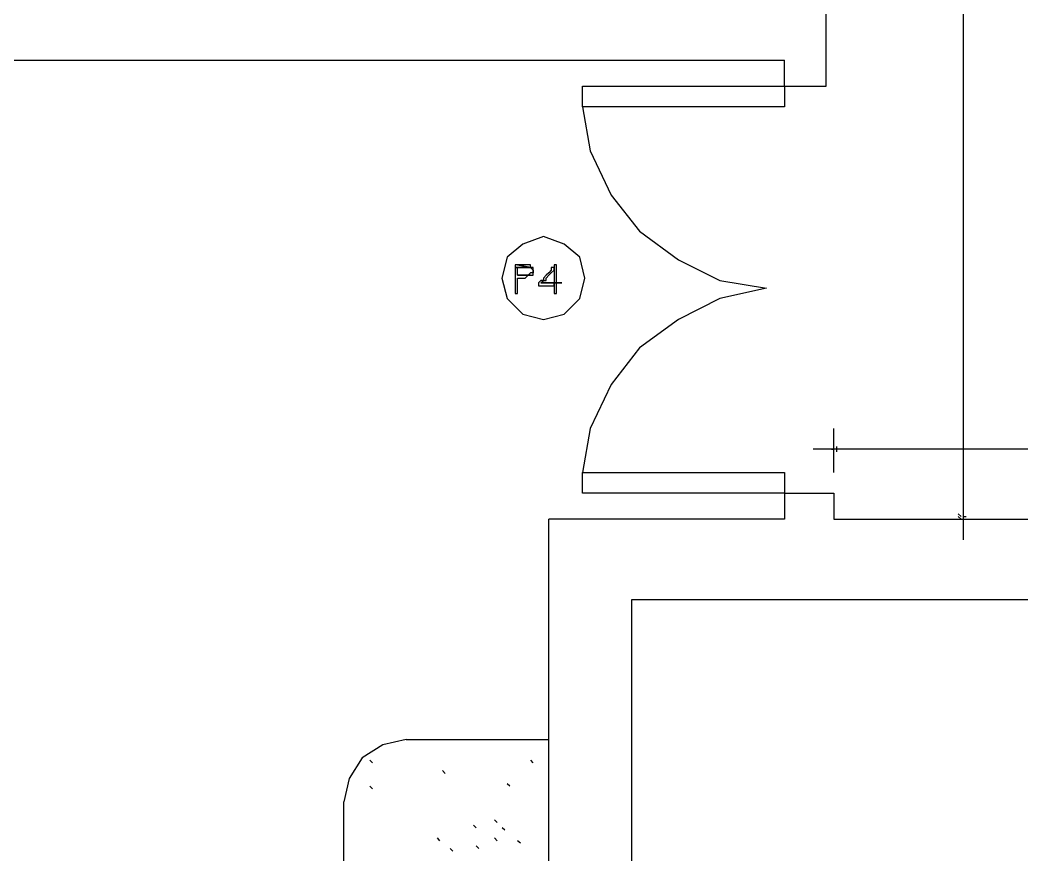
# Model space of a CAD drawing. Header units: millimetres. Extents: x -518.8 to -461.2, y 3.5 to 44.2.
# Drawn here: x -497.119 to -494.659, y 8.018 to 10.067 of the extents above; entities that cross this region are included whole.
import ezdxf

# ---------------------------------------------------------------- set-up
doc = ezdxf.new("R2010")
doc.units = ezdxf.units.MM
doc.header["$MEASUREMENT"] = 0
for name, color, linetype in [('10', 10, 'Continuous'), ('151', 151, 'Continuous'), ('16', 16, 'Continuous'), ('6', 6, 'Continuous'), ('MYSOLIDS', 7, 'Continuous')]:
    doc.layers.add(name, color=color, linetype=linetype)

msp = doc.modelspace()

# ---------------------------------------------------------------- linework, layer by layer
at = {"layer": '10'}
for points in [[(-495.1399, 9.9052), (-495.1399, 13.0248)], [(-500.3346, 9.9691), (-495.2421, 9.9691)], [(-495.2421, 9.9052), (-495.2421, 9.9691)], [(-495.2421, 9.8541), (-495.7384, 9.8541), (-495.7384, 9.9052), (-495.2421, 9.9052), (-495.2421, 9.8541)], [(-495.2421, 9.9052), (-495.1399, 9.9052)], [(-495.2421, 8.906), (-495.7384, 8.906), (-495.7384, 8.9563), (-495.2421, 8.9563), (-495.2421, 8.906)], [(-495.2421, 8.906), (-495.1211, 8.906)], [(-495.2421, 8.906), (-495.2421, 8.8421)], [(-495.1211, 8.906), (-495.1211, 8.8421)], [(-497.0752, 4.9526), (-495.8211, 4.9526), (-495.8211, 4.9526), (-495.8211, 8.8421)], [(-495.2421, 8.8421), (-495.8211, 8.8421)], [(-495.1211, 8.8421), (-494.1151, 8.8421)], [(-495.6173, 4.9526), (-495.6173, 8.6451), (-494.0639, 8.6451)]]:
    msp.add_lwpolyline(points, dxfattribs=at)
at = {"layer": '151'}
for points in [[(-496.1714, 8.3007), (-496.2286, 8.2879), (-496.2797, 8.2563), (-496.3113, 8.2052), (-496.3241, 8.1481)], [(-496.1714, 8.3007), (-495.8211, 8.3007)], [(-496.2542, 8.2436), (-496.2602, 8.2503)], [(-495.8594, 8.2436), (-495.8654, 8.2503)], [(-496.076, 8.218), (-496.082, 8.2248)], [(-495.9166, 8.1864), (-495.9233, 8.1924)], [(-496.2542, 8.1797), (-496.2602, 8.1864)], [(-496.3241, 4.9526), (-496.3241, 8.1481)], [(-495.9481, 8.0969), (-495.9549, 8.1037)], [(-495.9993, 8.0842), (-496.006, 8.0909)], [(-495.9293, 8.0782), (-495.9354, 8.0842)], [(-496.0887, 8.0526), (-496.0948, 8.0594)], [(-495.9481, 8.0526), (-495.9549, 8.0594)], [(-495.891, 8.0466), (-495.8978, 8.0526)], [(-496.0564, 8.027), (-496.0632, 8.0338)], [(-495.9933, 8.0338), (-495.9993, 8.0398)]]:
    msp.add_lwpolyline(points, dxfattribs=at)
at = {"layer": '16'}
for points in [[(-494.803, 8.7909), (-494.803, 14.1766)], [(-495.1211, 8.9563), (-495.1211, 9.0646)], [(-491.5624, 9.0142), (-495.1722, 9.0142)], [(-495.1271, 9.0142), (-495.1211, 9.0142), (-495.1211, 9.0142), (-495.1211, 9.0203)], [(-495.1211, 9.0075), (-495.1211, 9.0142), (-495.1211, 9.0142), (-495.1271, 9.0142)], [(-495.1151, 9.0203), (-495.1151, 9.0142), (-495.1151, 9.0142), (-495.1151, 9.0142), (-495.1151, 9.0142), (-495.1151, 9.0075)], [(-495.0699, 8.8421), (-494.7519, 8.8421)], [(-494.809, 8.8488), (-494.8158, 8.8548)], [(-494.809, 8.8421), (-494.8158, 8.8488)], [(-494.803, 8.8488), (-494.803, 8.8488), (-494.803, 8.8488), (-494.7963, 8.8488)], [(-494.803, 8.8421), (-494.803, 8.8421), (-494.803, 8.8421), (-494.7963, 8.8421)]]:
    msp.add_lwpolyline(points, dxfattribs=at)
at = {"layer": '6'}
for points in [[(-495.7384, 9.8541), (-495.7196, 9.7458), (-495.6684, 9.6375), (-495.5985, 9.5488), (-495.503, 9.4789), (-495.4015, 9.4278), (-495.2865, 9.409), (-495.4015, 9.3834), (-495.503, 9.3323), (-495.5985, 9.2624), (-495.6684, 9.1729), (-495.7196, 9.0646), (-495.7384, 8.9563)], [(-495.7324, 9.4338), (-495.7451, 9.4849), (-495.7835, 9.5172), (-495.8339, 9.536), (-495.885, 9.5172), (-495.9233, 9.4849), (-495.9361, 9.4338), (-495.9233, 9.3834), (-495.885, 9.3451), (-495.8339, 9.3323), (-495.7835, 9.3451), (-495.7451, 9.3834), (-495.7324, 9.4338)]]:
    msp.add_lwpolyline(points, dxfattribs=at)
at = {"layer": 'MYSOLIDS'}
for points in [[(-495.8978, 9.4661), (-495.9038, 9.4661), (-495.9038, 9.4594), (-495.9038, 9.4594), (-495.9038, 9.4594), (-495.8722, 9.4594), (-495.8722, 9.4594), (-495.8722, 9.4594), (-495.8662, 9.4594), (-495.8662, 9.4594), (-495.8662, 9.4594), (-495.8594, 9.4533), (-495.8594, 9.4533), (-495.8594, 9.4533), (-495.8594, 9.4466), (-495.8662, 9.4466), (-495.8662, 9.4466), (-495.8722, 9.4406), (-495.8722, 9.4406), (-495.8722, 9.4406), (-495.879, 9.4406), (-495.879, 9.4406), (-495.879, 9.4406), (-495.885, 9.4406), (-495.891, 9.4406), (-495.891, 9.4406), (-495.8978, 9.4406), (-495.8662, 9.4406), (-495.8662, 9.4406), (-495.8594, 9.4406), (-495.8594, 9.4466), (-495.8594, 9.4466), (-495.8594, 9.4466), (-495.8594, 9.4533), (-495.8594, 9.4533), (-495.8594, 9.4594), (-495.8594, 9.4594), (-495.8594, 9.4594), (-495.8662, 9.4594), (-495.8978, 9.4661), (-495.8978, 9.4661), (-495.8978, 9.4661), (-495.8978, 9.4661)], [(-495.9038, 9.4594), (-495.9038, 9.4594), (-495.9038, 9.4594), (-495.9038, 9.4533), (-495.9038, 9.4533), (-495.9038, 9.4466), (-495.9038, 9.4466), (-495.9038, 9.4406), (-495.9038, 9.4406), (-495.9038, 9.4338), (-495.9038, 9.4338), (-495.9038, 9.4278), (-495.9038, 9.4278), (-495.9038, 9.4218), (-495.9038, 9.4218), (-495.9038, 9.415), (-495.9038, 9.415), (-495.9038, 9.409), (-495.9038, 9.409), (-495.9038, 9.4022), (-495.9038, 9.4022), (-495.9038, 9.3962), (-495.9038, 9.3962), (-495.8978, 9.3962), (-495.8978, 9.3962), (-495.8978, 9.3962), (-495.8978, 9.4022), (-495.8978, 9.4022), (-495.8978, 9.4022), (-495.8978, 9.409), (-495.8978, 9.415), (-495.8978, 9.415), (-495.8978, 9.4218), (-495.8978, 9.4218), (-495.8978, 9.4278), (-495.8978, 9.4278), (-495.8978, 9.4338), (-495.8978, 9.4338), (-495.8978, 9.4338), (-495.8978, 9.4338), (-495.891, 9.4338), (-495.891, 9.4338), (-495.885, 9.4338), (-495.885, 9.4338), (-495.879, 9.4338), (-495.879, 9.4338), (-495.8722, 9.4406), (-495.8722, 9.4406), (-495.8662, 9.4406), (-495.8662, 9.4406), (-495.8978, 9.4406), (-495.8978, 9.4406), (-495.8978, 9.4466), (-495.8978, 9.4466), (-495.8978, 9.4466), (-495.8978, 9.4533), (-495.8978, 9.4533), (-495.8978, 9.4594), (-495.8978, 9.4594), (-495.8918, 9.4594), (-495.885, 9.4594), (-495.885, 9.4594), (-495.885, 9.4594), (-495.879, 9.4594), (-495.879, 9.4594), (-495.8722, 9.4594), (-495.9038, 9.4594), (-495.9038, 9.4594)], [(-495.879, 9.4661), (-495.879, 9.4661), (-495.879, 9.4661), (-495.885, 9.4661), (-495.885, 9.4661), (-495.891, 9.4661), (-495.891, 9.4661), (-495.8978, 9.4661), (-495.8662, 9.4594), (-495.8662, 9.4661), (-495.8662, 9.4661), (-495.8722, 9.4661), (-495.879, 9.4661), (-495.879, 9.4661)], [(-495.8083, 9.4594), (-495.8151, 9.4594), (-495.8151, 9.4533), (-495.8151, 9.4533), (-495.8211, 9.4466), (-495.8211, 9.4466), (-495.8211, 9.4466), (-495.8278, 9.4406), (-495.8278, 9.4406), (-495.8278, 9.4406), (-495.8339, 9.4338), (-495.8339, 9.4338), (-495.8339, 9.4278), (-495.8406, 9.4278), (-495.8406, 9.4278), (-495.8466, 9.4218), (-495.8466, 9.4218), (-495.8466, 9.4218), (-495.8466, 9.4218), (-495.8466, 9.415), (-495.8466, 9.415), (-495.8466, 9.415), (-495.8466, 9.415), (-495.8406, 9.415), (-495.8406, 9.415), (-495.8339, 9.415), (-495.8339, 9.415), (-495.8278, 9.415), (-495.8278, 9.415), (-495.8211, 9.415), (-495.8211, 9.415), (-495.8151, 9.415), (-495.8151, 9.415), (-495.8083, 9.415), (-495.8083, 9.4218), (-495.8023, 9.4218), (-495.8023, 9.4218), (-495.7955, 9.4218), (-495.7955, 9.4218), (-495.7955, 9.4218), (-495.8406, 9.4218), (-495.8406, 9.4218), (-495.8406, 9.4218), (-495.8339, 9.4278), (-495.8339, 9.4278), (-495.8278, 9.4278), (-495.8278, 9.4338), (-495.8278, 9.4338), (-495.8211, 9.4406), (-495.8211, 9.4406), (-495.8211, 9.4406), (-495.8151, 9.4466), (-495.8151, 9.4466), (-495.8151, 9.4466), (-495.8083, 9.4533), (-495.8083, 9.4533), (-495.8083, 9.4594), (-495.8083, 9.4594), (-495.8083, 9.4594)], [(-495.8023, 9.4661), (-495.8083, 9.4661), (-495.8083, 9.4661), (-495.8083, 9.4594), (-495.8083, 9.4594), (-495.8083, 9.4594), (-495.8083, 9.4533), (-495.8083, 9.4533), (-495.8083, 9.4466), (-495.8083, 9.4466), (-495.8083, 9.4406), (-495.8083, 9.4406), (-495.8083, 9.4406), (-495.8083, 9.4338), (-495.8083, 9.4338), (-495.8083, 9.4278), (-495.8083, 9.4218), (-495.8083, 9.4218), (-495.8151, 9.4218), (-495.8151, 9.4218), (-495.8211, 9.4218), (-495.8211, 9.4218), (-495.8278, 9.4218), (-495.8278, 9.4218), (-495.8278, 9.4218), (-495.8339, 9.4218), (-495.8339, 9.4218), (-495.8406, 9.4218), (-495.8406, 9.4218), (-495.7955, 9.4218), (-495.7895, 9.4218), (-495.7895, 9.4218), (-495.7895, 9.4218), (-495.8023, 9.4218), (-495.8023, 9.4278), (-495.8023, 9.4278), (-495.8023, 9.4338), (-495.8023, 9.4338), (-495.8023, 9.4406), (-495.8023, 9.4406), (-495.8023, 9.4466), (-495.8023, 9.4533), (-495.8023, 9.4533), (-495.8023, 9.4594), (-495.8023, 9.4594), (-495.8023, 9.4594), (-495.8023, 9.4661), (-495.8023, 9.4661), (-495.8023, 9.4661)], [(-495.8023, 9.4218), (-495.8083, 9.4218), (-495.8083, 9.415), (-495.8083, 9.415), (-495.8083, 9.409), (-495.8083, 9.4022), (-495.8083, 9.4022), (-495.8083, 9.3962), (-495.8083, 9.3962), (-495.8083, 9.3962), (-495.8023, 9.3962), (-495.8023, 9.3962), (-495.8023, 9.3962), (-495.8023, 9.3962), (-495.8023, 9.3962), (-495.8023, 9.4022), (-495.8023, 9.409), (-495.8023, 9.409), (-495.8023, 9.415), (-495.8023, 9.415), (-495.8023, 9.4218), (-495.8023, 9.4218)], [(-495.7955, 9.4218), (-495.7955, 9.4218), (-495.7955, 9.4218), (-495.8023, 9.4218), (-495.8023, 9.4218), (-495.7895, 9.4218), (-495.7895, 9.4218), (-495.7955, 9.4218), (-495.7955, 9.4218)]]:
    msp.add_lwpolyline(points, dxfattribs=at)

doc.saveas('drawing.dxf')
